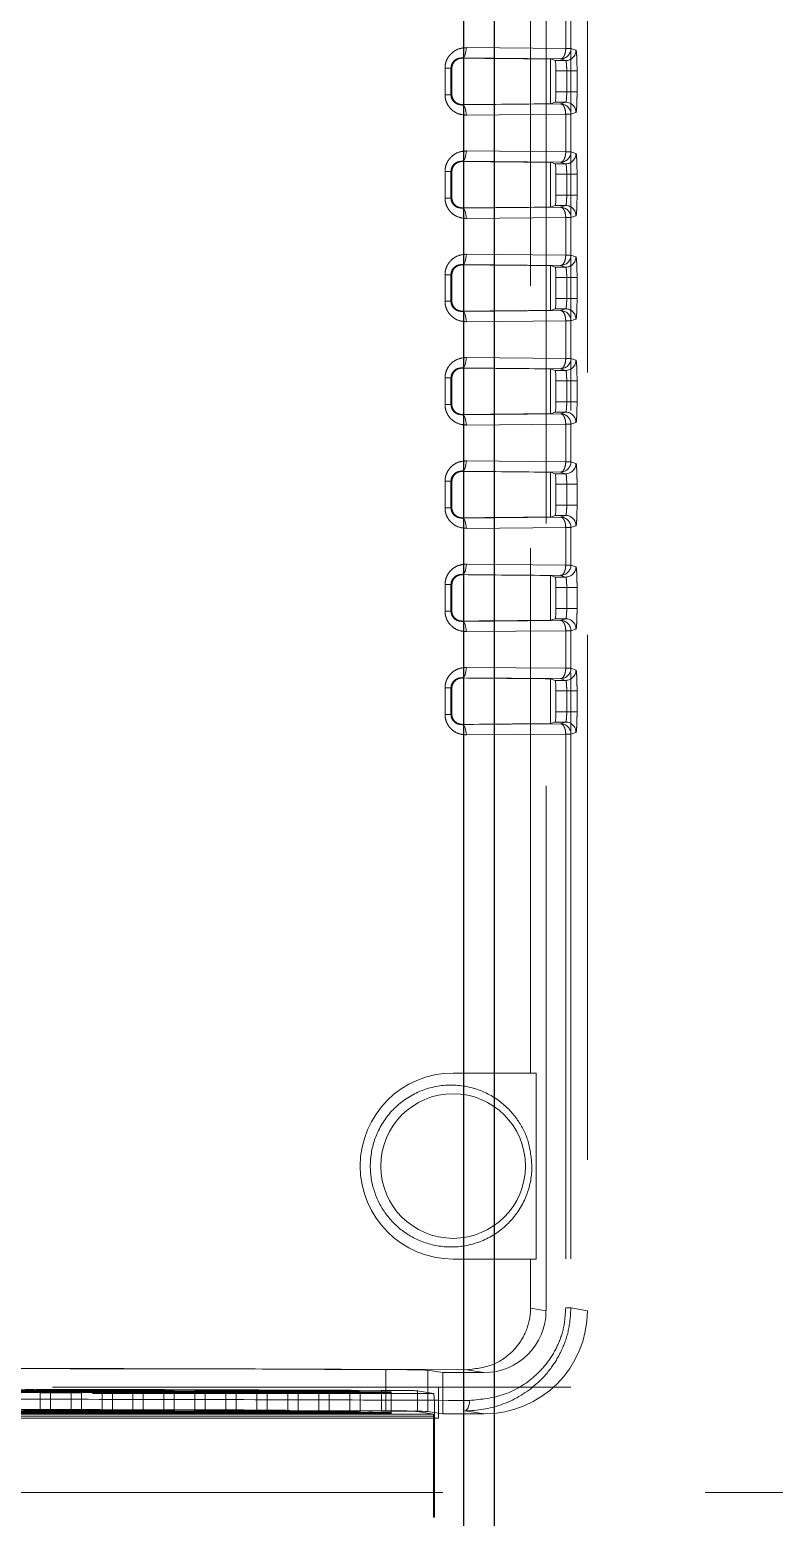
# Model space of a CAD drawing. Header units: millimetres. Extents: x 108 to 5832, y 144 to 4056.
# Drawn here: x 1396.5 to 1432.6, y 1423.6 to 1495.6 of the extents above; entities that cross this region are included whole.
import ezdxf

# ---------------------------------------------------------------- set-up
doc = ezdxf.new("R2010")
doc.units = ezdxf.units.MM
doc.header["$LTSCALE"] = 20
doc.linetypes.add('HIDDEN', pattern=[1.905, 1.27, -0.635])

msp = doc.modelspace()

# ---------------------------------------------------------------- linework, layer by layer
at = {"color": 7, "linetype": 'Continuous', "lineweight": 25}
for p, q in [((1419.002, 1406.314), (1419.002, 1594.914)), ((1417.502, 1593.414), (1417.502, 1407.814))]:
    msp.add_line(p, q, dxfattribs=at)
at = {"color": 1, "linetype": 'HIDDEN', "lineweight": 18}
for p, q in [((1421.5, 1433.613), (1421.5, 1580.616)), ((1423.502, 1580.621), (1423.502, 1433.612)), ((1422.707, 1578.791), (1422.707, 1429.914)), ((1420.751, 1445.114), (1420.751, 1569.114)), ((1422.455, 1496.524), (1422.455, 1494.705)), ((1422.706, 1496.524), (1422.706, 1494.705)), ((1422.455, 1494.705), (1417.644, 1494.749)), ((1422.206, 1494.205), (1417.425, 1494.249)), ((1417.456, 1494.239), (1417.425, 1494.249)), ((1421.951, 1494.123), (1421.721, 1494.199)), ((1421.721, 1494.199), (1421.721, 1492.029)), ((1422.452, 1494.123), (1421.951, 1494.123)), ((1422.206, 1494.205), (1422.452, 1494.123)), ((1422.706, 1494.705), (1422.455, 1494.705)), ((1422.952, 1494.623), (1422.706, 1494.705)), ((1416.611, 1493.758), (1416.899, 1493.758)), ((1416.611, 1493.758), (1416.611, 1492.47)), ((1416.899, 1493.758), (1416.943, 1493.744)), ((1416.899, 1493.758), (1416.899, 1492.47)), ((1416.943, 1493.744), (1416.943, 1492.485)), ((1421.977, 1493.623), (1422.504, 1493.623)), ((1421.977, 1493.623), (1421.977, 1492.606)), ((1423.003, 1493.623), (1422.504, 1493.623)), ((1422.504, 1492.606), (1422.504, 1493.623)), ((1423.003, 1492.606), (1423.003, 1493.623)), ((1422.504, 1492.606), (1421.977, 1492.606)), ((1423.003, 1492.606), (1422.504, 1492.606)), ((1416.611, 1492.47), (1416.899, 1492.47)), ((1416.943, 1492.485), (1416.899, 1492.47)), ((1417.425, 1491.98), (1422.206, 1492.024)), ((1417.425, 1491.98), (1417.456, 1491.99)), ((1421.721, 1492.029), (1421.951, 1492.106)), ((1421.951, 1492.106), (1422.452, 1492.106)), ((1422.452, 1492.106), (1422.206, 1492.024)), ((1417.644, 1491.48), (1422.455, 1491.524)), ((1422.455, 1491.524), (1422.706, 1491.524)), ((1422.455, 1491.524), (1422.455, 1489.705)), ((1422.706, 1491.524), (1422.952, 1491.606)), ((1422.706, 1491.524), (1422.706, 1489.705)), ((1422.455, 1489.705), (1417.644, 1489.749)), ((1422.706, 1489.705), (1422.455, 1489.705)), ((1422.952, 1489.623), (1422.706, 1489.705)), ((1422.206, 1489.205), (1417.425, 1489.249)), ((1417.456, 1489.239), (1417.425, 1489.249)), ((1421.951, 1489.123), (1421.721, 1489.199)), ((1421.721, 1489.199), (1421.721, 1487.029)), ((1422.452, 1489.123), (1421.951, 1489.123)), ((1422.206, 1489.205), (1422.452, 1489.123)), ((1416.611, 1488.758), (1416.899, 1488.758)), ((1416.611, 1488.758), (1416.611, 1487.47)), ((1416.899, 1488.758), (1416.943, 1488.744)), ((1416.899, 1488.758), (1416.899, 1487.47)), ((1416.943, 1488.744), (1416.943, 1487.485)), ((1421.977, 1488.623), (1422.504, 1488.623)), ((1421.977, 1488.623), (1421.977, 1487.606)), ((1423.003, 1488.623), (1422.504, 1488.623)), ((1422.504, 1487.606), (1422.504, 1488.623)), ((1423.003, 1487.606), (1423.003, 1488.623)), ((1422.504, 1487.606), (1421.977, 1487.606)), ((1423.003, 1487.606), (1422.504, 1487.606)), ((1416.611, 1487.47), (1416.899, 1487.47)), ((1416.943, 1487.485), (1416.899, 1487.47)), ((1417.425, 1486.98), (1422.206, 1487.024)), ((1417.425, 1486.98), (1417.456, 1486.99)), ((1421.721, 1487.029), (1421.951, 1487.106)), ((1421.951, 1487.106), (1422.452, 1487.106)), ((1422.452, 1487.106), (1422.206, 1487.024)), ((1417.644, 1486.48), (1422.455, 1486.524)), ((1422.455, 1486.524), (1422.706, 1486.524)), ((1422.455, 1486.524), (1422.455, 1484.705)), ((1422.706, 1486.524), (1422.952, 1486.606)), ((1422.706, 1486.524), (1422.706, 1484.705)), ((1422.455, 1484.705), (1417.644, 1484.749)), ((1422.706, 1484.705), (1422.455, 1484.705)), ((1422.952, 1484.623), (1422.706, 1484.705)), ((1422.206, 1484.205), (1417.425, 1484.249)), ((1417.456, 1484.239), (1417.425, 1484.249)), ((1421.951, 1484.123), (1421.721, 1484.199)), ((1421.721, 1484.199), (1421.721, 1482.029)), ((1422.452, 1484.123), (1421.951, 1484.123)), ((1422.206, 1484.205), (1422.452, 1484.123)), ((1416.611, 1483.758), (1416.899, 1483.758)), ((1416.611, 1483.758), (1416.611, 1482.47)), ((1416.899, 1483.758), (1416.943, 1483.744)), ((1416.899, 1483.758), (1416.899, 1482.47)), ((1416.943, 1483.744), (1416.943, 1482.485)), ((1421.977, 1483.623), (1422.504, 1483.623)), ((1421.977, 1483.623), (1421.977, 1482.606)), ((1423.003, 1483.623), (1422.504, 1483.623)), ((1422.504, 1482.606), (1422.504, 1483.623)), ((1423.003, 1482.606), (1423.003, 1483.623)), ((1416.943, 1482.485), (1416.899, 1482.47)), ((1422.504, 1482.606), (1421.977, 1482.606)), ((1423.003, 1482.606), (1422.504, 1482.606)), ((1416.611, 1482.47), (1416.899, 1482.47)), ((1417.425, 1481.98), (1422.206, 1482.024)), ((1417.425, 1481.98), (1417.456, 1481.99)), ((1421.721, 1482.029), (1421.951, 1482.106)), ((1421.951, 1482.106), (1422.452, 1482.106)), ((1422.452, 1482.106), (1422.206, 1482.024)), ((1417.644, 1481.48), (1422.455, 1481.524)), ((1422.455, 1481.524), (1422.706, 1481.524)), ((1422.455, 1481.524), (1422.455, 1479.705)), ((1422.706, 1481.524), (1422.952, 1481.606)), ((1422.706, 1481.524), (1422.706, 1479.705)), ((1422.455, 1479.705), (1417.644, 1479.749)), ((1422.706, 1479.705), (1422.455, 1479.705)), ((1422.952, 1479.623), (1422.706, 1479.705)), ((1422.206, 1479.205), (1417.425, 1479.249)), ((1417.456, 1479.239), (1417.425, 1479.249)), ((1421.951, 1479.123), (1421.721, 1479.199)), ((1421.721, 1479.199), (1421.721, 1477.029)), ((1422.452, 1479.123), (1421.951, 1479.123)), ((1422.206, 1479.205), (1422.452, 1479.123)), ((1416.611, 1478.758), (1416.899, 1478.758)), ((1416.611, 1478.758), (1416.611, 1477.47)), ((1416.899, 1478.758), (1416.943, 1478.744)), ((1416.899, 1478.758), (1416.899, 1477.47)), ((1416.943, 1478.744), (1416.943, 1477.485)), ((1421.977, 1478.623), (1422.504, 1478.623)), ((1421.977, 1478.623), (1421.977, 1477.606)), ((1423.003, 1478.623), (1422.504, 1478.623)), ((1422.504, 1477.606), (1422.504, 1478.623)), ((1423.003, 1477.606), (1423.003, 1478.623)), ((1416.611, 1477.47), (1416.899, 1477.47)), ((1416.943, 1477.485), (1416.899, 1477.47)), ((1422.504, 1477.606), (1421.977, 1477.606)), ((1423.003, 1477.606), (1422.504, 1477.606)), ((1417.425, 1476.979), (1422.206, 1477.024)), ((1417.425, 1476.979), (1417.456, 1476.99)), ((1421.721, 1477.029), (1421.951, 1477.106)), ((1421.951, 1477.106), (1422.452, 1477.106)), ((1422.452, 1477.106), (1422.206, 1477.024)), ((1417.644, 1476.48), (1422.455, 1476.524)), ((1422.455, 1476.524), (1422.706, 1476.524)), ((1422.455, 1476.524), (1422.455, 1474.705)), ((1422.706, 1476.524), (1422.952, 1476.606)), ((1422.706, 1476.524), (1422.706, 1474.705)), ((1422.455, 1474.705), (1417.644, 1474.749)), ((1422.706, 1474.705), (1422.455, 1474.705)), ((1422.952, 1474.623), (1422.706, 1474.705)), ((1422.206, 1474.205), (1417.425, 1474.249)), ((1417.456, 1474.239), (1417.425, 1474.249)), ((1421.951, 1474.123), (1421.721, 1474.199)), ((1421.721, 1474.199), (1421.721, 1472.029)), ((1422.452, 1474.123), (1421.951, 1474.123)), ((1422.206, 1474.205), (1422.452, 1474.123)), ((1416.611, 1473.758), (1416.899, 1473.758)), ((1416.611, 1473.758), (1416.611, 1472.47)), ((1416.899, 1473.758), (1416.943, 1473.744)), ((1416.899, 1473.758), (1416.899, 1472.47)), ((1416.943, 1473.744), (1416.943, 1472.485)), ((1421.977, 1473.623), (1422.504, 1473.623)), ((1421.977, 1473.623), (1421.977, 1472.606)), ((1423.003, 1473.623), (1422.504, 1473.623)), ((1422.504, 1472.606), (1422.504, 1473.623)), ((1423.003, 1472.606), (1423.003, 1473.623)), ((1416.611, 1472.47), (1416.899, 1472.47)), ((1416.943, 1472.485), (1416.899, 1472.47)), ((1422.504, 1472.606), (1421.977, 1472.606)), ((1423.003, 1472.606), (1422.504, 1472.606)), ((1417.425, 1471.979), (1422.206, 1472.024)), ((1417.425, 1471.979), (1417.456, 1471.99)), ((1421.721, 1472.029), (1421.951, 1472.106)), ((1421.951, 1472.106), (1422.452, 1472.106)), ((1422.452, 1472.106), (1422.206, 1472.024)), ((1417.644, 1471.48), (1422.455, 1471.524)), ((1422.455, 1471.524), (1422.706, 1471.524)), ((1422.455, 1471.524), (1422.455, 1469.705)), ((1422.706, 1471.524), (1422.952, 1471.606)), ((1422.706, 1471.524), (1422.706, 1469.705)), ((1422.455, 1469.705), (1417.644, 1469.749)), ((1422.706, 1469.705), (1422.455, 1469.705)), ((1422.952, 1469.623), (1422.706, 1469.705)), ((1422.206, 1469.205), (1417.425, 1469.249)), ((1417.456, 1469.239), (1417.425, 1469.249)), ((1421.951, 1469.123), (1421.721, 1469.199)), ((1421.721, 1469.199), (1421.721, 1467.029)), ((1422.452, 1469.123), (1421.951, 1469.123)), ((1422.206, 1469.205), (1422.452, 1469.123)), ((1416.611, 1468.758), (1416.899, 1468.758)), ((1416.611, 1468.758), (1416.611, 1467.47)), ((1416.899, 1468.758), (1416.943, 1468.743)), ((1416.899, 1468.758), (1416.899, 1467.47)), ((1416.943, 1468.743), (1416.943, 1467.485)), ((1421.977, 1468.623), (1422.504, 1468.623)), ((1421.977, 1468.623), (1421.977, 1467.606)), ((1423.003, 1468.623), (1422.504, 1468.623)), ((1422.504, 1467.606), (1422.504, 1468.623)), ((1423.003, 1467.606), (1423.003, 1468.623)), ((1416.611, 1467.47), (1416.899, 1467.47)), ((1416.943, 1467.485), (1416.899, 1467.47)), ((1422.504, 1467.606), (1421.977, 1467.606)), ((1423.003, 1467.606), (1422.504, 1467.606)), ((1417.425, 1466.979), (1422.206, 1467.024)), ((1417.425, 1466.979), (1417.456, 1466.99)), ((1421.721, 1467.029), (1421.951, 1467.106)), ((1421.951, 1467.106), (1422.452, 1467.106)), ((1422.452, 1467.106), (1422.206, 1467.024)), ((1417.644, 1466.48), (1422.455, 1466.524)), ((1422.455, 1466.524), (1422.706, 1466.524)), ((1422.455, 1466.524), (1422.455, 1464.705)), ((1422.706, 1466.524), (1422.952, 1466.606)), ((1422.706, 1466.524), (1422.706, 1464.705)), ((1422.455, 1464.705), (1417.644, 1464.749)), ((1422.706, 1464.705), (1422.455, 1464.705)), ((1422.952, 1464.623), (1422.706, 1464.705)), ((1422.206, 1464.205), (1417.425, 1464.249)), ((1417.456, 1464.239), (1417.425, 1464.249)), ((1421.951, 1464.123), (1421.721, 1464.199)), ((1421.721, 1464.199), (1421.721, 1462.029)), ((1422.452, 1464.123), (1421.951, 1464.123)), ((1422.206, 1464.205), (1422.452, 1464.123)), ((1416.611, 1463.758), (1416.899, 1463.758)), ((1416.611, 1463.758), (1416.611, 1462.47)), ((1416.899, 1463.758), (1416.943, 1463.743)), ((1416.899, 1463.758), (1416.899, 1462.47)), ((1416.943, 1463.743), (1416.943, 1462.485)), ((1421.977, 1463.623), (1422.504, 1463.623)), ((1421.977, 1463.623), (1421.977, 1462.606)), ((1423.003, 1463.623), (1422.504, 1463.623)), ((1422.504, 1462.606), (1422.504, 1463.623)), ((1423.003, 1462.606), (1423.003, 1463.623)), ((1416.611, 1462.47), (1416.899, 1462.47)), ((1416.943, 1462.485), (1416.899, 1462.47)), ((1422.504, 1462.606), (1421.977, 1462.606)), ((1423.003, 1462.606), (1422.504, 1462.606)), ((1417.425, 1461.979), (1422.206, 1462.024)), ((1417.425, 1461.979), (1417.456, 1461.99)), ((1421.721, 1462.029), (1421.951, 1462.106)), ((1421.951, 1462.106), (1422.452, 1462.106)), ((1422.452, 1462.106), (1422.206, 1462.024)), ((1422.706, 1461.524), (1422.952, 1461.606)), ((1417.644, 1461.48), (1422.455, 1461.524)), ((1422.455, 1461.524), (1422.706, 1461.524)), ((1422.455, 1461.524), (1422.455, 1433.745)), ((1422.706, 1461.524), (1422.706, 1433.745)), ((1417.002, 1445.114), (1421.028, 1445.114)), ((1421.028, 1436.114), (1421.028, 1445.114)), ((1421.028, 1436.114), (1417.002, 1436.114)), ((1420.751, 1433.738), (1420.751, 1436.114)), ((1421.5, 1433.613), (1420.751, 1433.738)), ((1422.455, 1433.745), (1422.706, 1433.745)), ((1422.706, 1433.745), (1423.502, 1433.612)), ((1413.75, 1430.761), (1413.75, 1428.761)), ((1415.778, 1430.735), (1416.503, 1430.614)), ((1415.778, 1428.735), (1415.778, 1430.735)), ((1417.663, 1430.753), (1418.497, 1430.614)), ((1416.503, 1430.614), (1416.504, 1428.614)), ((1416.503, 1430.614), (1418.497, 1430.614)), ((1169.002, 1429.914), (1419.002, 1429.914)), ((1170.949, 1429.605), (1416.055, 1429.605)), ((1397.002, 1429.771), (1397.002, 1429.728)), ((1397.002, 1429.728), (1397.002, 1429.684)), ((1397.002, 1429.684), (1397.002, 1429.64)), ((1397.002, 1429.64), (1397.002, 1428.64)), ((1397.502, 1429.706), (1397.502, 1429.749)), ((1397.502, 1429.662), (1397.502, 1429.706)), ((1397.502, 1428.662), (1397.502, 1429.662)), ((1398.502, 1429.749), (1398.502, 1429.706)), ((1398.502, 1429.706), (1398.502, 1429.662)), ((1398.502, 1429.662), (1398.502, 1428.662)), ((1399.002, 1429.728), (1399.002, 1429.771)), ((1399.002, 1429.684), (1399.002, 1429.728)), ((1399.002, 1429.64), (1399.002, 1429.684)), ((1399.002, 1428.64), (1399.002, 1429.64)), ((1400.002, 1429.771), (1400.002, 1429.728)), ((1400.002, 1429.728), (1400.002, 1429.684)), ((1400.002, 1429.684), (1400.002, 1429.64)), ((1400.002, 1429.64), (1400.002, 1428.64)), ((1400.502, 1429.706), (1400.502, 1429.749)), ((1400.502, 1429.662), (1400.502, 1429.706)), ((1400.502, 1428.662), (1400.502, 1429.662)), ((1401.502, 1429.749), (1401.502, 1429.706)), ((1401.502, 1429.706), (1401.502, 1429.662)), ((1401.502, 1429.662), (1401.502, 1428.662)), ((1402.002, 1429.728), (1402.002, 1429.771)), ((1402.002, 1429.684), (1402.002, 1429.728)), ((1402.002, 1429.64), (1402.002, 1429.684)), ((1402.002, 1428.64), (1402.002, 1429.64)), ((1403.002, 1429.728), (1403.002, 1429.684)), ((1403.002, 1429.684), (1403.002, 1429.64)), ((1403.002, 1429.64), (1403.002, 1428.64)), ((1403.502, 1429.706), (1403.502, 1429.749)), ((1403.502, 1429.662), (1403.502, 1429.706)), ((1403.502, 1428.662), (1403.502, 1429.662)), ((1404.502, 1429.749), (1404.502, 1429.706)), ((1404.502, 1429.706), (1404.502, 1429.662)), ((1404.502, 1429.662), (1404.502, 1428.662)), ((1405.002, 1429.684), (1405.002, 1429.728)), ((1405.002, 1429.64), (1405.002, 1429.684)), ((1405.002, 1428.64), (1405.002, 1429.64)), ((1406.002, 1429.728), (1406.002, 1429.684)), ((1406.002, 1429.684), (1406.002, 1429.64)), ((1406.002, 1429.64), (1406.002, 1428.64)), ((1406.502, 1429.706), (1406.502, 1429.749)), ((1406.502, 1429.662), (1406.502, 1429.706)), ((1406.502, 1428.662), (1406.502, 1429.662)), ((1407.502, 1429.749), (1407.502, 1429.706)), ((1407.502, 1429.706), (1407.502, 1429.662)), ((1407.502, 1429.662), (1407.502, 1428.662)), ((1408.002, 1429.684), (1408.002, 1429.728)), ((1408.002, 1429.64), (1408.002, 1429.684)), ((1408.002, 1428.64), (1408.002, 1429.64)), ((1409.002, 1429.728), (1409.002, 1429.684)), ((1409.002, 1429.684), (1409.002, 1429.64)), ((1409.002, 1429.64), (1409.002, 1428.64)), ((1409.502, 1429.706), (1409.502, 1429.749)), ((1409.502, 1429.662), (1409.502, 1429.706)), ((1409.502, 1428.662), (1409.502, 1429.662)), ((1410.502, 1429.706), (1410.502, 1429.662)), ((1410.502, 1429.662), (1410.502, 1428.662)), ((1411.002, 1429.684), (1411.002, 1429.728)), ((1411.002, 1429.64), (1411.002, 1429.684)), ((1411.002, 1428.64), (1411.002, 1429.64)), ((1412.002, 1429.684), (1412.002, 1429.64)), ((1412.002, 1429.64), (1412.002, 1428.64)), ((1412.502, 1429.662), (1412.502, 1429.706)), ((1412.502, 1428.662), (1412.502, 1429.662)), ((1413.54, 1428.757), (1413.54, 1429.757)), ((1414.002, 1429.64), (1414.002, 1429.684)), ((1414.002, 1428.64), (1414.002, 1429.64)), ((1415.278, 1429.735), (1416.055, 1429.605)), ((1415.278, 1429.735), (1415.278, 1428.735)), ((1416.302, 1429.914), (1416.302, 1428.414)), ((1422.707, 1429.914), (1419.002, 1429.914)), ((1416.107, 1428.605), (1170.898, 1428.605)), ((1416.055, 1428.506), (1170.95, 1428.506)), ((1416.05, 1428.606), (1170.955, 1428.606)), ((1416.05, 1428.606), (1415.278, 1428.735)), ((1416.504, 1428.614), (1415.778, 1428.735)), ((1416.055, 1428.506), (1416.05, 1428.606)), ((1416.055, 1428.414), (1416.055, 1428.506)), ((1416.107, 1428.605), (1416.107, 1423.614)), ((1418.498, 1428.614), (1416.504, 1428.614)), ((1417.573, 1428.768), (1418.498, 1428.614)), ((1416.055, 1428.414), (1170.95, 1428.414)), ((1416.302, 1428.414), (1416.055, 1428.414)), ((1416.055, 1423.614), (1416.055, 1428.414)), ((1454.602, 1424.814), (1131.502, 1424.814)), ((1416.107, 1423.614), (1416.055, 1423.614))]:
    msp.add_line(p, q, dxfattribs=at)
at = {"color": 1, "linetype": 'HIDDEN', "lineweight": 18, "flags": 128}
for points in [[(1417.644, 1494.749), (1417.639, 1494.652), (1417.626, 1494.559), (1417.606, 1494.473), (1417.579, 1494.398), (1417.546, 1494.336), (1417.508, 1494.289), (1417.468, 1494.26), (1417.425, 1494.249)], [(1417.644, 1491.48), (1417.639, 1491.576), (1417.626, 1491.669), (1417.606, 1491.755), (1417.579, 1491.83), (1417.546, 1491.893), (1417.508, 1491.939), (1417.468, 1491.969), (1417.425, 1491.98)], [(1417.644, 1489.749), (1417.639, 1489.652), (1417.626, 1489.559), (1417.606, 1489.473), (1417.579, 1489.398), (1417.546, 1489.336), (1417.508, 1489.289), (1417.468, 1489.26), (1417.425, 1489.249)], [(1417.644, 1486.48), (1417.639, 1486.576), (1417.626, 1486.669), (1417.606, 1486.755), (1417.579, 1486.83), (1417.546, 1486.893), (1417.508, 1486.939), (1417.468, 1486.969), (1417.425, 1486.98)], [(1417.644, 1484.749), (1417.639, 1484.652), (1417.626, 1484.559), (1417.606, 1484.473), (1417.579, 1484.398), (1417.546, 1484.336), (1417.508, 1484.289), (1417.468, 1484.26), (1417.425, 1484.249)], [(1417.644, 1481.48), (1417.639, 1481.576), (1417.626, 1481.669), (1417.606, 1481.755), (1417.579, 1481.83), (1417.546, 1481.893), (1417.508, 1481.939), (1417.468, 1481.969), (1417.425, 1481.98)], [(1417.644, 1479.749), (1417.639, 1479.652), (1417.626, 1479.559), (1417.606, 1479.473), (1417.579, 1479.398), (1417.546, 1479.336), (1417.508, 1479.289), (1417.468, 1479.26), (1417.425, 1479.249)], [(1417.644, 1476.48), (1417.639, 1476.576), (1417.626, 1476.669), (1417.606, 1476.755), (1417.579, 1476.83), (1417.546, 1476.893), (1417.508, 1476.939), (1417.468, 1476.969), (1417.425, 1476.979)], [(1417.644, 1474.749), (1417.639, 1474.652), (1417.626, 1474.559), (1417.606, 1474.473), (1417.579, 1474.398), (1417.546, 1474.336), (1417.508, 1474.289), (1417.468, 1474.26), (1417.425, 1474.249)], [(1417.644, 1471.48), (1417.639, 1471.576), (1417.626, 1471.669), (1417.606, 1471.755), (1417.579, 1471.83), (1417.546, 1471.893), (1417.508, 1471.939), (1417.468, 1471.969), (1417.425, 1471.979)], [(1417.644, 1469.749), (1417.639, 1469.652), (1417.626, 1469.559), (1417.606, 1469.473), (1417.579, 1469.398), (1417.546, 1469.336), (1417.508, 1469.289), (1417.468, 1469.26), (1417.425, 1469.249)], [(1417.644, 1466.48), (1417.639, 1466.576), (1417.626, 1466.669), (1417.606, 1466.755), (1417.579, 1466.83), (1417.546, 1466.893), (1417.508, 1466.939), (1417.468, 1466.969), (1417.425, 1466.979)], [(1417.644, 1464.749), (1417.639, 1464.652), (1417.626, 1464.559), (1417.606, 1464.473), (1417.579, 1464.398), (1417.546, 1464.336), (1417.508, 1464.289), (1417.468, 1464.26), (1417.425, 1464.249)], [(1417.644, 1461.48), (1417.639, 1461.576), (1417.626, 1461.669), (1417.606, 1461.755), (1417.579, 1461.83), (1417.546, 1461.893), (1417.508, 1461.939), (1417.468, 1461.969), (1417.425, 1461.979)], [(1388.893, 1430.819), (1392.105, 1430.816), (1395.298, 1430.812), (1398.467, 1430.806), (1401.606, 1430.799), (1404.71, 1430.792), (1407.772, 1430.783), (1410.787, 1430.772), (1413.75, 1430.761)], [(1417.573, 1428.768), (1417.616, 1428.778), (1417.657, 1428.807), (1417.695, 1428.854), (1417.728, 1428.916), (1417.755, 1428.992), (1417.775, 1429.078), (1417.788, 1429.171), (1417.793, 1429.268)], [(1413.75, 1428.761), (1410.787, 1428.773), (1407.772, 1428.783), (1404.71, 1428.792), (1401.606, 1428.8), (1398.467, 1428.806), (1395.298, 1428.812), (1392.105, 1428.816), (1388.893, 1428.819)]]:
    msp.add_lwpolyline(points, dxfattribs=at)
at = {"color": 1, "linetype": 'HIDDEN', "lineweight": 18}
msp.add_circle((1417.002, 1440.614), 3.5, dxfattribs=at)
for centre, radius, start, end in [((1422.205, 1494.705), 0.5, 270.10035, 359.97484), ((1422.451, 1494.623), 0.5, 270.11008, 359.95827), ((1422.205, 1491.523), 0.5, 0.03889, 89.88592), ((1422.452, 1491.606), 0.5, 0.02819, 89.91713), ((1422.205, 1489.705), 0.5, 270.10035, 359.97484), ((1422.451, 1489.623), 0.5, 270.11008, 359.95827), ((1422.205, 1486.523), 0.5, 0.03889, 89.88592), ((1422.452, 1486.606), 0.5, 0.02819, 89.91713), ((1422.205, 1484.705), 0.5, 270.10035, 359.97484), ((1422.451, 1484.623), 0.5, 270.11008, 359.95827), ((1422.205, 1481.523), 0.5, 0.03889, 89.88592), ((1422.452, 1481.606), 0.5, 0.02819, 89.91713), ((1422.205, 1479.705), 0.5, 270.10035, 359.97484), ((1422.451, 1479.623), 0.5, 270.11008, 359.95827), ((1422.205, 1476.523), 0.5, 0.03889, 89.88592), ((1422.452, 1476.606), 0.5, 0.02819, 89.91713), ((1422.205, 1474.705), 0.5, 270.10035, 359.97484), ((1422.451, 1474.623), 0.5, 270.11008, 359.95827), ((1422.205, 1471.523), 0.5, 0.03889, 89.88592), ((1422.452, 1471.606), 0.5, 0.02819, 89.91713), ((1422.205, 1469.705), 0.5, 270.10035, 359.97484), ((1422.451, 1469.623), 0.5, 270.11008, 359.95827), ((1422.205, 1466.523), 0.5, 0.03889, 89.88592), ((1422.452, 1466.605), 0.5, 0.03389, 89.91143), ((1422.205, 1464.705), 0.5, 270.09256, 359.98262), ((1422.451, 1464.623), 0.5, 270.11008, 359.95827), ((1422.205, 1461.523), 0.5, 0.03889, 89.88592), ((1422.452, 1461.605), 0.5, 0.02022, 89.91144), ((1417.002, 1440.614), 4.5, 90, 270), ((1414.044, 1375.071), 55.691, 88.21575, 90.30234), ((1414.049, 1373.241), 55.521, 88.21592, 90.30891)]:
    msp.add_arc(centre, radius, start, end, dxfattribs=at)
for centre, major_axis, ratio, start_param, end_param in [((1383.502, 1493.028), (77.227, 0), 0.017455, 1.053091, 1.11558), ((1421.951, 1493.623), (0, 0.5), 0.052408, 4.712389, 6.265732), ((1421.951, 1492.606), (0, 0.5), 0.052408, 3.159046, 4.712389), ((1383.502, 1493.2), (77.227, 0), 0.017455, 5.167606, 5.230094), ((1383.502, 1488.028), (77.227, 0), 0.017455, 1.053091, 1.11558), ((1421.951, 1488.623), (0, 0.5), 0.052408, 4.712389, 6.265732), ((1421.951, 1487.606), (0, 0.5), 0.052408, 3.159046, 4.712389), ((1383.502, 1488.2), (77.227, 0), 0.017455, 5.167606, 5.230094), ((1383.502, 1483.028), (77.227, 0), 0.017455, 1.053091, 1.11558), ((1421.951, 1483.623), (0, 0.5), 0.052408, 4.712389, 6.265732), ((1421.951, 1482.606), (0, 0.5), 0.052408, 3.159046, 4.712389), ((1383.502, 1483.2), (77.227, 0), 0.017455, 5.167606, 5.230094), ((1383.502, 1478.028), (77.227, 0), 0.017455, 1.053091, 1.11558), ((1421.951, 1478.623), (0, 0.5), 0.052408, 4.712389, 6.265732), ((1421.951, 1477.606), (0, 0.5), 0.052408, 3.159046, 4.712389), ((1383.502, 1478.2), (77.227, 0), 0.017455, 5.167606, 5.230094), ((1383.502, 1473.028), (77.227, 0), 0.017455, 1.053091, 1.11558), ((1421.951, 1473.623), (0, 0.5), 0.052408, 4.712389, 6.265732), ((1421.951, 1472.606), (0, 0.5), 0.052408, 3.159046, 4.712389), ((1383.502, 1473.2), (77.227, 0), 0.017455, 5.167606, 5.230094), ((1383.502, 1468.028), (77.227, 0), 0.017455, 1.053091, 1.11558), ((1421.951, 1468.623), (0, 0.5), 0.052408, 4.712389, 6.265732), ((1421.951, 1467.606), (0, 0.5), 0.052408, 3.159046, 4.712389), ((1383.502, 1468.2), (77.227, 0), 0.017455, 5.167606, 5.230094), ((1383.502, 1463.028), (77.227, 0), 0.017455, 1.053091, 1.11558), ((1421.951, 1463.623), (0, 0.5), 0.052408, 4.712389, 6.265732), ((1421.951, 1462.606), (0, 0.5), 0.052408, 3.159046, 4.712389), ((1383.502, 1463.2), (77.227, 0), 0.017455, 5.167606, 5.230094), ((1418.496, 1433.614), (-2.963, 0.493), 0.998592, 1.736029, 3.306369), ((1418.496, 1433.614), (-4.939, 0.822), 0.998592, 1.736029, 3.306369), ((1383.502, 1430.159), (76.227, 0), 0.008727, 1.106115, 1.570796), ((1382.002, 1429.161), (75.227, 0), 0.008727, 1.138197, 1.479373), ((1412.282, 1429.733), (3, 0), 0.008727, 0.05236, 1.138197), ((1416.055, 1428.605), (0, 1), 0.052408, 4.712389, 6.274459), ((1382.002, 1428.161), (75.227, 0), 0.008727, 1.138197, 1.479373), ((1412.282, 1428.733), (3, 0), 0.008727, 0.05236, 1.138197)]:
    msp.add_ellipse(centre, major_axis=major_axis, ratio=ratio, start_param=start_param, end_param=end_param, dxfattribs=at)
for centre in [(1396.502, 1429.749), (1396.502, 1429.706), (1396.502, 1429.662), (1398.002, 1429.771), (1398.002, 1429.728), (1398.002, 1429.684), (1398.002, 1429.64), (1399.502, 1429.749), (1399.502, 1429.706), (1399.502, 1429.662), (1401.002, 1429.771), (1401.002, 1429.728), (1401.002, 1429.684), (1401.002, 1429.64), (1402.502, 1429.749), (1402.502, 1429.706), (1402.502, 1429.662), (1404.002, 1429.728), (1404.002, 1429.684), (1404.002, 1429.64), (1405.502, 1429.749), (1405.502, 1429.706), (1405.502, 1429.662), (1407.002, 1429.728), (1407.002, 1429.684), (1407.002, 1429.64), (1408.502, 1429.749), (1408.502, 1429.706), (1408.502, 1429.662), (1410.002, 1429.728), (1410.002, 1429.684), (1410.002, 1429.64), (1411.502, 1429.706), (1411.502, 1429.662), (1413.002, 1429.684), (1413.002, 1429.64), (1396.502, 1428.749), (1396.502, 1428.706), (1396.502, 1428.662), (1398.002, 1428.771), (1398.002, 1428.728), (1398.002, 1428.684), (1398.002, 1428.64), (1399.502, 1428.749), (1399.502, 1428.706), (1399.502, 1428.662), (1401.002, 1428.771), (1401.002, 1428.728), (1401.002, 1428.684), (1401.002, 1428.64), (1402.502, 1428.749), (1402.502, 1428.706), (1402.502, 1428.662), (1404.002, 1428.728), (1404.002, 1428.684), (1404.002, 1428.64), (1405.502, 1428.749), (1405.502, 1428.706), (1405.502, 1428.662), (1407.002, 1428.728), (1407.002, 1428.684), (1407.002, 1428.64), (1408.502, 1428.749), (1408.502, 1428.706), (1408.502, 1428.662), (1410.002, 1428.728), (1410.002, 1428.684), (1410.002, 1428.64), (1411.502, 1428.706), (1411.502, 1428.662), (1413.002, 1428.684), (1413.002, 1428.64)]:
    msp.add_ellipse(centre, major_axis=(1, 0), ratio=0.008727, dxfattribs=at)
for points, knots in [([(1417.644, 1494.749), (1417.518, 1494.737), (1417.266, 1494.714), (1416.98, 1494.539), (1416.799, 1494.344), (1416.694, 1494.167), (1416.624, 1493.969), (1416.615, 1493.828), (1416.611, 1493.758)], [0, 0, 0, 0, 0.249562, 0.498582, 0.625235, 0.748904, 0.874707, 1, 1, 1, 1]), ([(1417.425, 1494.249), (1417.361, 1494.244), (1417.237, 1494.234), (1417.089, 1494.15), (1416.992, 1494.048), (1416.939, 1493.957), (1416.905, 1493.859), (1416.901, 1493.791), (1416.899, 1493.758)], [0, 0, 0, 0, 0.277526, 0.540369, 0.671812, 0.790186, 0.89821, 1, 1, 1, 1]), ([(1416.943, 1493.744), (1416.947, 1493.794), (1416.957, 1493.896), (1417.029, 1494.033), (1417.137, 1494.143), (1417.284, 1494.224), (1417.396, 1494.233), (1417.456, 1494.239)], [0, 0, 0, 0, 0.181683, 0.363027, 0.552222, 0.762877, 1, 1, 1, 1]), ([(1422.455, 1494.705), (1422.453, 1494.661), (1422.45, 1494.582), (1422.425, 1494.46), (1422.387, 1494.357), (1422.34, 1494.283), (1422.284, 1494.225), (1422.233, 1494.205), (1422.207, 1494.205), (1422.206, 1494.205)], [0, 0, 0, 0, 0.167171, 0.306416, 0.50015, 0.652991, 0.760387, 0.996904, 1, 1, 1, 1]), ([(1422.504, 1493.623), (1422.503, 1493.686), (1422.501, 1493.815), (1422.49, 1493.973), (1422.477, 1494.066), (1422.464, 1494.113), (1422.456, 1494.119), (1422.452, 1494.123)], [0, 0, 0, 0, 0.242452, 0.498379, 0.710537, 0.845678, 1, 1, 1, 1]), ([(1423.003, 1493.623), (1423.002, 1493.747), (1423.001, 1493.939), (1422.995, 1494.17), (1422.988, 1494.328), (1422.98, 1494.458), (1422.968, 1494.584), (1422.958, 1494.607), (1422.952, 1494.623)], [0, 0, 0, 0, 0.239542, 0.369166, 0.499734, 0.629426, 0.76016, 1, 1, 1, 1]), ([(1422.452, 1492.106), (1422.456, 1492.109), (1422.464, 1492.115), (1422.477, 1492.163), (1422.49, 1492.255), (1422.501, 1492.413), (1422.503, 1492.543), (1422.504, 1492.606)], [0, 0, 0, 0, 0.1542768, 0.2894657, 0.5016444, 0.7575591, 1, 1, 1, 1]), ([(1422.952, 1491.606), (1422.958, 1491.621), (1422.968, 1491.645), (1422.98, 1491.771), (1422.988, 1491.899), (1422.995, 1492.058), (1423.001, 1492.289), (1423.002, 1492.481), (1423.003, 1492.606)], [0, 0, 0, 0, 0.239838, 0.369586, 0.50021, 0.629838, 0.76046, 1, 1, 1, 1]), ([(1416.611, 1492.47), (1416.615, 1492.4), (1416.624, 1492.26), (1416.694, 1492.063), (1416.798, 1491.886), (1416.98, 1491.69), (1417.265, 1491.515), (1417.518, 1491.491), (1417.644, 1491.48)], [0, 0, 0, 0, 0.1248621, 0.2504502, 0.3739531, 0.5007811, 0.7503635, 1, 1, 1, 1]), ([(1416.899, 1492.47), (1416.901, 1492.437), (1416.905, 1492.369), (1416.939, 1492.271), (1416.992, 1492.181), (1417.088, 1492.079), (1417.237, 1491.995), (1417.361, 1491.985), (1417.425, 1491.98)], [0, 0, 0, 0, 0.101666, 0.209634, 0.327841, 0.459237, 0.722481, 1, 1, 1, 1]), ([(1417.456, 1491.99), (1417.392, 1491.996), (1417.263, 1492.008), (1417.096, 1492.114), (1416.983, 1492.265), (1416.945, 1492.399), (1416.943, 1492.47), (1416.943, 1492.485)], [0, 0, 0, 0, 0.255148, 0.511098, 0.744339, 0.946102, 1, 1, 1, 1]), ([(1422.206, 1492.024), (1422.237, 1492.016), (1422.287, 1492.004), (1422.344, 1491.94), (1422.385, 1491.872), (1422.418, 1491.79), (1422.447, 1491.673), (1422.452, 1491.582), (1422.455, 1491.524)], [0, 0, 0, 0, 0.2395967, 0.38127, 0.4999289, 0.6487244, 0.7771736, 1, 1, 1, 1]), ([(1417.644, 1489.749), (1417.518, 1489.737), (1417.266, 1489.714), (1416.98, 1489.539), (1416.799, 1489.344), (1416.694, 1489.167), (1416.624, 1488.969), (1416.615, 1488.828), (1416.611, 1488.758)], [0, 0, 0, 0, 0.249564, 0.498586, 0.625291, 0.748902, 0.874706, 1, 1, 1, 1]), ([(1422.455, 1489.705), (1422.453, 1489.661), (1422.45, 1489.582), (1422.425, 1489.46), (1422.387, 1489.357), (1422.34, 1489.283), (1422.284, 1489.225), (1422.233, 1489.205), (1422.207, 1489.205), (1422.206, 1489.205)], [0, 0, 0, 0, 0.167171, 0.306416, 0.50015, 0.652991, 0.760387, 0.996904, 1, 1, 1, 1]), ([(1417.425, 1489.249), (1417.361, 1489.244), (1417.237, 1489.234), (1417.089, 1489.15), (1416.992, 1489.048), (1416.939, 1488.957), (1416.905, 1488.859), (1416.901, 1488.791), (1416.899, 1488.758)], [0, 0, 0, 0, 0.277526, 0.540369, 0.671812, 0.790186, 0.89821, 1, 1, 1, 1]), ([(1416.943, 1488.744), (1416.947, 1488.794), (1416.957, 1488.896), (1417.029, 1489.033), (1417.137, 1489.143), (1417.284, 1489.224), (1417.396, 1489.233), (1417.456, 1489.239)], [0, 0, 0, 0, 0.181683, 0.363027, 0.552222, 0.762877, 1, 1, 1, 1]), ([(1422.504, 1488.623), (1422.503, 1488.686), (1422.501, 1488.815), (1422.49, 1488.973), (1422.477, 1489.066), (1422.464, 1489.113), (1422.456, 1489.119), (1422.452, 1489.123)], [0, 0, 0, 0, 0.242307, 0.498368, 0.71053, 0.845675, 1, 1, 1, 1]), ([(1423.003, 1488.623), (1423.002, 1488.747), (1423.001, 1488.939), (1422.995, 1489.17), (1422.988, 1489.328), (1422.98, 1489.458), (1422.968, 1489.584), (1422.958, 1489.607), (1422.952, 1489.623)], [0, 0, 0, 0, 0.239542, 0.369166, 0.499734, 0.629426, 0.76016, 1, 1, 1, 1]), ([(1422.452, 1487.106), (1422.456, 1487.109), (1422.464, 1487.115), (1422.477, 1487.163), (1422.49, 1487.255), (1422.501, 1487.413), (1422.503, 1487.543), (1422.504, 1487.606)], [0, 0, 0, 0, 0.1542768, 0.2894657, 0.5016444, 0.7575591, 1, 1, 1, 1]), ([(1422.952, 1486.606), (1422.958, 1486.621), (1422.968, 1486.645), (1422.98, 1486.771), (1422.988, 1486.899), (1422.995, 1487.058), (1423.001, 1487.289), (1423.002, 1487.481), (1423.003, 1487.606)], [0, 0, 0, 0, 0.239838, 0.369586, 0.50021, 0.629838, 0.76046, 1, 1, 1, 1]), ([(1416.611, 1487.47), (1416.615, 1487.4), (1416.624, 1487.26), (1416.694, 1487.063), (1416.798, 1486.886), (1416.98, 1486.69), (1417.265, 1486.515), (1417.518, 1486.491), (1417.644, 1486.48)], [0, 0, 0, 0, 0.1248621, 0.2504502, 0.3739531, 0.5007811, 0.7503635, 1, 1, 1, 1]), ([(1416.899, 1487.47), (1416.901, 1487.437), (1416.905, 1487.369), (1416.939, 1487.271), (1416.992, 1487.181), (1417.088, 1487.079), (1417.237, 1486.995), (1417.361, 1486.985), (1417.425, 1486.98)], [0, 0, 0, 0, 0.101666, 0.209634, 0.327841, 0.459237, 0.722481, 1, 1, 1, 1]), ([(1417.456, 1486.99), (1417.392, 1486.996), (1417.263, 1487.008), (1417.096, 1487.114), (1416.983, 1487.265), (1416.945, 1487.399), (1416.943, 1487.47), (1416.943, 1487.485)], [0, 0, 0, 0, 0.255154, 0.511019, 0.744355, 0.946105, 1, 1, 1, 1]), ([(1422.206, 1487.024), (1422.237, 1487.016), (1422.287, 1487.004), (1422.344, 1486.94), (1422.385, 1486.872), (1422.418, 1486.79), (1422.447, 1486.673), (1422.452, 1486.582), (1422.455, 1486.524)], [0, 0, 0, 0, 0.239606, 0.381358, 0.499922, 0.648724, 0.777316, 1, 1, 1, 1]), ([(1417.644, 1484.749), (1417.518, 1484.737), (1417.266, 1484.714), (1416.98, 1484.539), (1416.799, 1484.344), (1416.694, 1484.167), (1416.624, 1483.969), (1416.615, 1483.828), (1416.611, 1483.758)], [0, 0, 0, 0, 0.249564, 0.498586, 0.625291, 0.748902, 0.874706, 1, 1, 1, 1]), ([(1422.455, 1484.705), (1422.453, 1484.661), (1422.45, 1484.582), (1422.425, 1484.46), (1422.387, 1484.357), (1422.34, 1484.283), (1422.284, 1484.225), (1422.233, 1484.205), (1422.207, 1484.205), (1422.206, 1484.205)], [0, 0, 0, 0, 0.167166, 0.306407, 0.50026, 0.653001, 0.760394, 0.996905, 1, 1, 1, 1]), ([(1417.425, 1484.249), (1417.361, 1484.244), (1417.237, 1484.234), (1417.089, 1484.15), (1416.992, 1484.048), (1416.939, 1483.957), (1416.905, 1483.859), (1416.901, 1483.791), (1416.899, 1483.758)], [0, 0, 0, 0, 0.277526, 0.540369, 0.671812, 0.790186, 0.89821, 1, 1, 1, 1]), ([(1416.943, 1483.744), (1416.947, 1483.794), (1416.957, 1483.896), (1417.029, 1484.033), (1417.137, 1484.143), (1417.284, 1484.224), (1417.396, 1484.233), (1417.456, 1484.239)], [0, 0, 0, 0, 0.181683, 0.363027, 0.552222, 0.762877, 1, 1, 1, 1]), ([(1422.504, 1483.623), (1422.503, 1483.686), (1422.501, 1483.815), (1422.49, 1483.973), (1422.477, 1484.066), (1422.464, 1484.113), (1422.456, 1484.119), (1422.452, 1484.123)], [0, 0, 0, 0, 0.242307, 0.498368, 0.71053, 0.845675, 1, 1, 1, 1]), ([(1423.003, 1483.623), (1423.002, 1483.747), (1423.001, 1483.939), (1422.995, 1484.17), (1422.988, 1484.328), (1422.98, 1484.458), (1422.968, 1484.584), (1422.958, 1484.607), (1422.952, 1484.623)], [0, 0, 0, 0, 0.239542, 0.369166, 0.499734, 0.629426, 0.76016, 1, 1, 1, 1]), ([(1417.456, 1481.99), (1417.392, 1481.996), (1417.263, 1482.008), (1417.096, 1482.114), (1416.983, 1482.265), (1416.945, 1482.399), (1416.943, 1482.47), (1416.943, 1482.485)], [0, 0, 0, 0, 0.255119, 0.511041, 0.744367, 0.946108, 1, 1, 1, 1]), ([(1422.452, 1482.106), (1422.456, 1482.109), (1422.464, 1482.115), (1422.477, 1482.163), (1422.49, 1482.255), (1422.501, 1482.413), (1422.503, 1482.543), (1422.504, 1482.606)], [0, 0, 0, 0, 0.1542768, 0.2894657, 0.5016444, 0.7575591, 1, 1, 1, 1]), ([(1422.952, 1481.606), (1422.958, 1481.621), (1422.968, 1481.645), (1422.98, 1481.771), (1422.988, 1481.899), (1422.995, 1482.058), (1423.001, 1482.289), (1423.002, 1482.481), (1423.003, 1482.606)], [0, 0, 0, 0, 0.239838, 0.369586, 0.50021, 0.629838, 0.76046, 1, 1, 1, 1]), ([(1416.611, 1482.47), (1416.615, 1482.4), (1416.624, 1482.26), (1416.694, 1482.063), (1416.798, 1481.886), (1416.98, 1481.69), (1417.265, 1481.515), (1417.518, 1481.491), (1417.644, 1481.48)], [0, 0, 0, 0, 0.1248621, 0.2504502, 0.3739531, 0.5007811, 0.7503635, 1, 1, 1, 1]), ([(1416.899, 1482.47), (1416.901, 1482.437), (1416.905, 1482.369), (1416.939, 1482.271), (1416.992, 1482.181), (1417.088, 1482.079), (1417.237, 1481.995), (1417.361, 1481.985), (1417.425, 1481.98)], [0, 0, 0, 0, 0.101666, 0.209634, 0.327841, 0.459237, 0.722481, 1, 1, 1, 1]), ([(1422.206, 1482.024), (1422.237, 1482.016), (1422.287, 1482.004), (1422.344, 1481.94), (1422.385, 1481.872), (1422.418, 1481.79), (1422.447, 1481.673), (1422.452, 1481.582), (1422.455, 1481.524)], [0, 0, 0, 0, 0.239606, 0.381358, 0.499922, 0.648724, 0.777316, 1, 1, 1, 1]), ([(1417.644, 1479.749), (1417.518, 1479.737), (1417.266, 1479.714), (1416.98, 1479.539), (1416.799, 1479.344), (1416.694, 1479.166), (1416.624, 1478.969), (1416.615, 1478.828), (1416.611, 1478.758)], [0, 0, 0, 0, 0.249565, 0.498588, 0.625293, 0.748905, 0.874776, 1, 1, 1, 1]), ([(1422.455, 1479.705), (1422.453, 1479.661), (1422.45, 1479.582), (1422.425, 1479.46), (1422.387, 1479.357), (1422.34, 1479.283), (1422.284, 1479.225), (1422.233, 1479.205), (1422.207, 1479.205), (1422.206, 1479.205)], [0, 0, 0, 0, 0.1671596, 0.3063955, 0.5002406, 0.6529756, 0.7604345, 0.9969047, 1, 1, 1, 1]), ([(1423.003, 1478.623), (1423.002, 1478.747), (1423.001, 1478.939), (1422.995, 1479.17), (1422.988, 1479.328), (1422.98, 1479.458), (1422.968, 1479.584), (1422.958, 1479.607), (1422.952, 1479.623)], [0, 0, 0, 0, 0.239542, 0.369166, 0.499734, 0.629426, 0.76016, 1, 1, 1, 1]), ([(1417.425, 1479.249), (1417.361, 1479.244), (1417.237, 1479.234), (1417.089, 1479.15), (1416.992, 1479.048), (1416.939, 1478.957), (1416.905, 1478.859), (1416.901, 1478.791), (1416.899, 1478.758)], [0, 0, 0, 0, 0.2775285, 0.5403737, 0.6718186, 0.7901932, 0.8983305, 1, 1, 1, 1]), ([(1416.943, 1478.744), (1416.947, 1478.794), (1416.957, 1478.896), (1417.029, 1479.033), (1417.137, 1479.143), (1417.284, 1479.224), (1417.396, 1479.233), (1417.456, 1479.239)], [0, 0, 0, 0, 0.181545, 0.363017, 0.552215, 0.762873, 1, 1, 1, 1]), ([(1422.504, 1478.623), (1422.503, 1478.686), (1422.501, 1478.815), (1422.49, 1478.973), (1422.477, 1479.066), (1422.464, 1479.113), (1422.456, 1479.119), (1422.452, 1479.123)], [0, 0, 0, 0, 0.242307, 0.498368, 0.71053, 0.845675, 1, 1, 1, 1]), ([(1416.611, 1477.47), (1416.615, 1477.4), (1416.624, 1477.26), (1416.694, 1477.063), (1416.798, 1476.886), (1416.98, 1476.69), (1417.265, 1476.515), (1417.518, 1476.491), (1417.644, 1476.48)], [0, 0, 0, 0, 0.1248621, 0.2504502, 0.3739531, 0.5007811, 0.7503635, 1, 1, 1, 1]), ([(1416.899, 1477.47), (1416.901, 1477.437), (1416.905, 1477.369), (1416.939, 1477.271), (1416.992, 1477.181), (1417.088, 1477.079), (1417.237, 1476.995), (1417.361, 1476.985), (1417.425, 1476.979)], [0, 0, 0, 0, 0.101664, 0.209631, 0.327836, 0.459231, 0.72247, 1, 1, 1, 1]), ([(1417.456, 1476.99), (1417.392, 1476.996), (1417.263, 1477.008), (1417.096, 1477.114), (1416.983, 1477.265), (1416.945, 1477.399), (1416.943, 1477.47), (1416.943, 1477.485)], [0, 0, 0, 0, 0.255119, 0.511041, 0.744367, 0.946108, 1, 1, 1, 1]), ([(1422.452, 1477.106), (1422.456, 1477.109), (1422.464, 1477.115), (1422.477, 1477.163), (1422.49, 1477.255), (1422.501, 1477.413), (1422.503, 1477.543), (1422.504, 1477.606)], [0, 0, 0, 0, 0.1542768, 0.2894657, 0.5016444, 0.7575591, 1, 1, 1, 1]), ([(1422.952, 1476.606), (1422.958, 1476.621), (1422.968, 1476.645), (1422.98, 1476.771), (1422.988, 1476.899), (1422.995, 1477.058), (1423.001, 1477.289), (1423.002, 1477.481), (1423.003, 1477.606)], [0, 0, 0, 0, 0.239838, 0.369586, 0.50021, 0.629838, 0.76046, 1, 1, 1, 1]), ([(1422.206, 1477.024), (1422.237, 1477.016), (1422.287, 1477.004), (1422.344, 1476.94), (1422.385, 1476.872), (1422.418, 1476.79), (1422.447, 1476.673), (1422.452, 1476.582), (1422.455, 1476.524)], [0, 0, 0, 0, 0.239606, 0.381358, 0.499922, 0.648724, 0.777316, 1, 1, 1, 1]), ([(1417.644, 1474.749), (1417.518, 1474.737), (1417.266, 1474.714), (1416.98, 1474.539), (1416.799, 1474.344), (1416.694, 1474.166), (1416.624, 1473.969), (1416.615, 1473.828), (1416.611, 1473.758)], [0, 0, 0, 0, 0.249565, 0.498588, 0.625293, 0.748905, 0.874776, 1, 1, 1, 1]), ([(1422.455, 1474.705), (1422.453, 1474.661), (1422.45, 1474.582), (1422.425, 1474.46), (1422.387, 1474.357), (1422.34, 1474.283), (1422.284, 1474.225), (1422.233, 1474.205), (1422.207, 1474.205), (1422.206, 1474.205)], [0, 0, 0, 0, 0.1671596, 0.3063955, 0.5002406, 0.6529756, 0.7604345, 0.9969047, 1, 1, 1, 1]), ([(1423.003, 1473.623), (1423.002, 1473.747), (1423.001, 1473.939), (1422.995, 1474.17), (1422.988, 1474.328), (1422.98, 1474.458), (1422.968, 1474.584), (1422.958, 1474.607), (1422.952, 1474.623)], [0, 0, 0, 0, 0.239547, 0.369173, 0.499744, 0.629439, 0.760139, 1, 1, 1, 1]), ([(1417.425, 1474.249), (1417.361, 1474.244), (1417.237, 1474.234), (1417.089, 1474.15), (1416.992, 1474.048), (1416.939, 1473.957), (1416.905, 1473.859), (1416.901, 1473.791), (1416.899, 1473.758)], [0, 0, 0, 0, 0.2775285, 0.5403737, 0.6718186, 0.7901932, 0.8983305, 1, 1, 1, 1]), ([(1416.943, 1473.744), (1416.947, 1473.794), (1416.957, 1473.896), (1417.029, 1474.033), (1417.137, 1474.143), (1417.284, 1474.224), (1417.396, 1474.233), (1417.456, 1474.239)], [0, 0, 0, 0, 0.181545, 0.363017, 0.552215, 0.762873, 1, 1, 1, 1]), ([(1422.504, 1473.623), (1422.503, 1473.686), (1422.501, 1473.815), (1422.49, 1473.973), (1422.477, 1474.066), (1422.464, 1474.113), (1422.456, 1474.119), (1422.452, 1474.123)], [0, 0, 0, 0, 0.242316, 0.498258, 0.710519, 0.845669, 1, 1, 1, 1]), ([(1416.611, 1472.47), (1416.615, 1472.4), (1416.624, 1472.26), (1416.694, 1472.063), (1416.798, 1471.886), (1416.98, 1471.69), (1417.265, 1471.515), (1417.518, 1471.491), (1417.644, 1471.48)], [0, 0, 0, 0, 0.1248, 0.250397, 0.373909, 0.500746, 0.750346, 1, 1, 1, 1]), ([(1416.899, 1472.47), (1416.901, 1472.437), (1416.905, 1472.369), (1416.939, 1472.271), (1416.992, 1472.181), (1417.088, 1472.079), (1417.237, 1471.995), (1417.361, 1471.985), (1417.425, 1471.979)], [0, 0, 0, 0, 0.101555, 0.209535, 0.327754, 0.459165, 0.722437, 1, 1, 1, 1]), ([(1417.456, 1471.99), (1417.392, 1471.996), (1417.263, 1472.008), (1417.096, 1472.114), (1416.983, 1472.265), (1416.945, 1472.399), (1416.943, 1472.47), (1416.943, 1472.485)], [0, 0, 0, 0, 0.255119, 0.511041, 0.744367, 0.946108, 1, 1, 1, 1]), ([(1422.452, 1472.106), (1422.456, 1472.109), (1422.464, 1472.115), (1422.477, 1472.163), (1422.49, 1472.255), (1422.501, 1472.413), (1422.503, 1472.543), (1422.504, 1472.606)], [0, 0, 0, 0, 0.1542768, 0.2894657, 0.5016444, 0.7575591, 1, 1, 1, 1]), ([(1422.952, 1471.606), (1422.958, 1471.621), (1422.968, 1471.645), (1422.98, 1471.771), (1422.988, 1471.899), (1422.995, 1472.058), (1423.001, 1472.289), (1423.002, 1472.481), (1423.003, 1472.606)], [0, 0, 0, 0, 0.239838, 0.369586, 0.50021, 0.629838, 0.76046, 1, 1, 1, 1]), ([(1422.206, 1472.024), (1422.237, 1472.016), (1422.287, 1472.004), (1422.344, 1471.94), (1422.385, 1471.872), (1422.418, 1471.79), (1422.447, 1471.673), (1422.452, 1471.582), (1422.455, 1471.524)], [0, 0, 0, 0, 0.239606, 0.381358, 0.499922, 0.648724, 0.777316, 1, 1, 1, 1]), ([(1417.644, 1469.749), (1417.518, 1469.737), (1417.266, 1469.714), (1416.98, 1469.539), (1416.799, 1469.344), (1416.694, 1469.167), (1416.624, 1468.969), (1416.615, 1468.828), (1416.611, 1468.758)], [0, 0, 0, 0, 0.249565, 0.498588, 0.625293, 0.748905, 0.874776, 1, 1, 1, 1]), ([(1422.455, 1469.705), (1422.453, 1469.661), (1422.45, 1469.582), (1422.425, 1469.46), (1422.387, 1469.357), (1422.34, 1469.283), (1422.284, 1469.225), (1422.233, 1469.205), (1422.207, 1469.205), (1422.206, 1469.205)], [0, 0, 0, 0, 0.1671596, 0.3063955, 0.5002406, 0.6529756, 0.7604345, 0.9969047, 1, 1, 1, 1]), ([(1423.003, 1468.623), (1423.002, 1468.747), (1423.001, 1468.939), (1422.995, 1469.17), (1422.988, 1469.328), (1422.98, 1469.458), (1422.968, 1469.584), (1422.958, 1469.607), (1422.952, 1469.623)], [0, 0, 0, 0, 0.239547, 0.369173, 0.499744, 0.629439, 0.760139, 1, 1, 1, 1]), ([(1417.425, 1469.249), (1417.361, 1469.244), (1417.237, 1469.234), (1417.089, 1469.15), (1416.992, 1469.048), (1416.939, 1468.957), (1416.905, 1468.859), (1416.901, 1468.791), (1416.899, 1468.758)], [0, 0, 0, 0, 0.2775285, 0.5403737, 0.6718186, 0.7901932, 0.8983305, 1, 1, 1, 1]), ([(1416.943, 1468.743), (1416.947, 1468.794), (1416.957, 1468.896), (1417.029, 1469.032), (1417.137, 1469.143), (1417.284, 1469.224), (1417.396, 1469.233), (1417.456, 1469.239)], [0, 0, 0, 0, 0.181665, 0.362992, 0.552265, 0.7629, 1, 1, 1, 1]), ([(1422.504, 1468.623), (1422.503, 1468.686), (1422.501, 1468.815), (1422.49, 1468.973), (1422.477, 1469.066), (1422.464, 1469.113), (1422.456, 1469.119), (1422.452, 1469.123)], [0, 0, 0, 0, 0.242316, 0.498258, 0.710519, 0.845669, 1, 1, 1, 1]), ([(1416.611, 1467.47), (1416.615, 1467.4), (1416.624, 1467.26), (1416.694, 1467.063), (1416.798, 1466.886), (1416.98, 1466.689), (1417.265, 1466.515), (1417.518, 1466.491), (1417.644, 1466.48)], [0, 0, 0, 0, 0.124798, 0.250393, 0.373903, 0.500788, 0.75035, 1, 1, 1, 1]), ([(1416.899, 1467.47), (1416.901, 1467.437), (1416.905, 1467.369), (1416.939, 1467.271), (1416.992, 1467.181), (1417.088, 1467.079), (1417.237, 1466.995), (1417.361, 1466.985), (1417.425, 1466.979)], [0, 0, 0, 0, 0.101555, 0.209535, 0.327754, 0.459165, 0.722437, 1, 1, 1, 1]), ([(1417.456, 1466.99), (1417.392, 1466.996), (1417.263, 1467.008), (1417.096, 1467.114), (1416.983, 1467.265), (1416.945, 1467.399), (1416.943, 1467.47), (1416.943, 1467.485)], [0, 0, 0, 0, 0.255119, 0.511041, 0.744367, 0.946108, 1, 1, 1, 1]), ([(1422.452, 1467.106), (1422.456, 1467.109), (1422.464, 1467.115), (1422.477, 1467.163), (1422.49, 1467.255), (1422.501, 1467.413), (1422.503, 1467.543), (1422.504, 1467.606)], [0, 0, 0, 0, 0.1542768, 0.2894657, 0.5016444, 0.7575591, 1, 1, 1, 1]), ([(1422.952, 1466.606), (1422.958, 1466.621), (1422.968, 1466.645), (1422.98, 1466.771), (1422.988, 1466.899), (1422.995, 1467.058), (1423.001, 1467.289), (1423.002, 1467.481), (1423.003, 1467.606)], [0, 0, 0, 0, 0.239838, 0.369586, 0.50021, 0.629838, 0.76046, 1, 1, 1, 1]), ([(1422.206, 1467.024), (1422.237, 1467.016), (1422.287, 1467.004), (1422.344, 1466.94), (1422.385, 1466.872), (1422.418, 1466.79), (1422.447, 1466.673), (1422.452, 1466.582), (1422.455, 1466.524)], [0, 0, 0, 0, 0.239606, 0.381358, 0.499922, 0.648724, 0.777316, 1, 1, 1, 1]), ([(1417.644, 1464.749), (1417.518, 1464.737), (1417.266, 1464.714), (1416.98, 1464.539), (1416.799, 1464.344), (1416.694, 1464.167), (1416.624, 1463.969), (1416.615, 1463.828), (1416.611, 1463.758)], [0, 0, 0, 0, 0.249565, 0.498588, 0.625293, 0.748905, 0.874776, 1, 1, 1, 1]), ([(1422.455, 1464.705), (1422.453, 1464.661), (1422.45, 1464.582), (1422.425, 1464.46), (1422.387, 1464.357), (1422.34, 1464.283), (1422.284, 1464.225), (1422.233, 1464.205), (1422.207, 1464.205), (1422.206, 1464.205)], [0, 0, 0, 0, 0.1671596, 0.3063955, 0.5002406, 0.6529756, 0.7604345, 0.9969047, 1, 1, 1, 1]), ([(1423.003, 1463.623), (1423.002, 1463.747), (1423.001, 1463.939), (1422.995, 1464.17), (1422.988, 1464.328), (1422.98, 1464.458), (1422.968, 1464.584), (1422.958, 1464.607), (1422.952, 1464.623)], [0, 0, 0, 0, 0.239473, 0.369169, 0.49974, 0.629436, 0.760138, 1, 1, 1, 1]), ([(1417.425, 1464.249), (1417.361, 1464.244), (1417.237, 1464.234), (1417.089, 1464.15), (1416.992, 1464.048), (1416.939, 1463.957), (1416.905, 1463.859), (1416.901, 1463.791), (1416.899, 1463.758)], [0, 0, 0, 0, 0.2775285, 0.5403737, 0.6718186, 0.7901932, 0.8983305, 1, 1, 1, 1]), ([(1416.943, 1463.743), (1416.947, 1463.794), (1416.957, 1463.896), (1417.029, 1464.032), (1417.137, 1464.143), (1417.284, 1464.224), (1417.396, 1464.233), (1417.456, 1464.239)], [0, 0, 0, 0, 0.181665, 0.362992, 0.552265, 0.7629, 1, 1, 1, 1]), ([(1422.504, 1463.623), (1422.503, 1463.686), (1422.501, 1463.815), (1422.49, 1463.973), (1422.477, 1464.066), (1422.464, 1464.113), (1422.456, 1464.119), (1422.452, 1464.123)], [0, 0, 0, 0, 0.242316, 0.498258, 0.710519, 0.845669, 1, 1, 1, 1]), ([(1416.611, 1462.47), (1416.615, 1462.4), (1416.624, 1462.26), (1416.694, 1462.063), (1416.798, 1461.886), (1416.98, 1461.689), (1417.265, 1461.515), (1417.518, 1461.491), (1417.644, 1461.48)], [0, 0, 0, 0, 0.124798, 0.250393, 0.373903, 0.500788, 0.75035, 1, 1, 1, 1]), ([(1416.899, 1462.47), (1416.901, 1462.437), (1416.905, 1462.369), (1416.939, 1462.271), (1416.992, 1462.181), (1417.088, 1462.079), (1417.237, 1461.995), (1417.361, 1461.985), (1417.425, 1461.979)], [0, 0, 0, 0, 0.101555, 0.209535, 0.327754, 0.459165, 0.722437, 1, 1, 1, 1]), ([(1417.456, 1461.99), (1417.392, 1461.996), (1417.263, 1462.008), (1417.096, 1462.114), (1416.983, 1462.265), (1416.945, 1462.399), (1416.943, 1462.47), (1416.943, 1462.485)], [0, 0, 0, 0, 0.255118, 0.511038, 0.744363, 0.945965, 1, 1, 1, 1]), ([(1422.452, 1462.106), (1422.456, 1462.109), (1422.464, 1462.115), (1422.477, 1462.163), (1422.49, 1462.255), (1422.501, 1462.413), (1422.503, 1462.543), (1422.504, 1462.606)], [0, 0, 0, 0, 0.1542768, 0.2894657, 0.5016444, 0.7575591, 1, 1, 1, 1]), ([(1422.952, 1461.606), (1422.958, 1461.621), (1422.968, 1461.645), (1422.98, 1461.771), (1422.988, 1461.899), (1422.995, 1462.058), (1423.001, 1462.289), (1423.002, 1462.481), (1423.003, 1462.606)], [0, 0, 0, 0, 0.2398497, 0.3695961, 0.5002173, 0.6298438, 0.7604639, 1, 1, 1, 1]), ([(1422.206, 1462.024), (1422.237, 1462.016), (1422.287, 1462.004), (1422.344, 1461.94), (1422.385, 1461.872), (1422.418, 1461.79), (1422.447, 1461.673), (1422.452, 1461.582), (1422.455, 1461.524)], [0, 0, 0, 0, 0.239606, 0.381358, 0.499922, 0.648724, 0.777316, 1, 1, 1, 1]), ([(1420.818, 1440.614), (1420.782, 1441.015), (1420.71, 1441.817), (1420.154, 1442.897), (1419.313, 1443.788), (1418.164, 1444.405), (1416.787, 1444.619), (1415.358, 1444.314), (1414.127, 1443.5), (1413.3, 1442.334), (1413.02, 1441.307), (1412.972, 1440.328), (1413.126, 1439.366), (1413.702, 1438.254), (1414.596, 1437.368), (1415.757, 1436.792), (1417.104, 1436.619), (1418.494, 1436.935), (1419.715, 1437.755), (1420.54, 1438.952), (1420.804, 1439.983), (1420.816, 1440.521), (1420.818, 1440.614)], [0, 0, 0, 0, 0.046404, 0.092721, 0.14164, 0.196102, 0.255896, 0.318142, 0.378536, 0.434235, 0.485243, 0.500026, 0.548134, 0.596195, 0.645625, 0.698467, 0.755608, 0.816605, 0.878759, 0.937389, 0.989178, 1, 1, 1, 1]), ([(1422.706, 1433.745), (1422.684, 1433.398), (1422.64, 1432.691), (1422.296, 1431.711), (1421.776, 1430.823), (1420.884, 1429.838), (1419.503, 1429.01), (1418.241, 1428.77), (1417.611, 1428.768), (1417.573, 1428.768)], [0, 0, 0, 0, 0.124531, 0.253305, 0.373111, 0.504483, 0.752731, 0.985411, 1, 1, 1, 1]), ([(1417.663, 1430.753), (1418.12, 1430.808), (1418.973, 1430.909), (1419.95, 1431.635), (1420.543, 1432.519), (1420.739, 1433.248), (1420.749, 1433.658), (1420.751, 1433.738)], [0, 0, 0, 0, 0.301622, 0.562389, 0.757268, 0.95298, 1, 1, 1, 1]), ([(1422.455, 1433.745), (1422.435, 1433.426), (1422.393, 1432.786), (1422.072, 1431.888), (1421.595, 1431.095), (1420.778, 1430.218), (1419.508, 1429.437), (1418.364, 1429.324), (1417.793, 1429.268)], [0, 0, 0, 0, 0.1249076, 0.2503119, 0.3756708, 0.5007944, 0.7505417, 1, 1, 1, 1]), ([(1417.793, 1429.268), (1415.055, 1429.279), (1409.605, 1429.3), (1401.004, 1429.321), (1392.287, 1429.334), (1386.422, 1429.336), (1383.502, 1429.337)], [0, 0, 0, 0, 0.2532827, 0.504377, 0.7532816, 1, 1, 1, 1]), ([(1383.502, 1428.837), (1386.432, 1428.836), (1392.311, 1428.834), (1401.018, 1428.821), (1409.531, 1428.8), (1414.898, 1428.779), (1417.573, 1428.768)], [0, 0, 0, 0, 0.249194, 0.499999, 0.750805, 1, 1, 1, 1])]:
    msp.add_open_spline(points, degree=3, knots=knots, dxfattribs=at)

doc.saveas('drawing.dxf')
